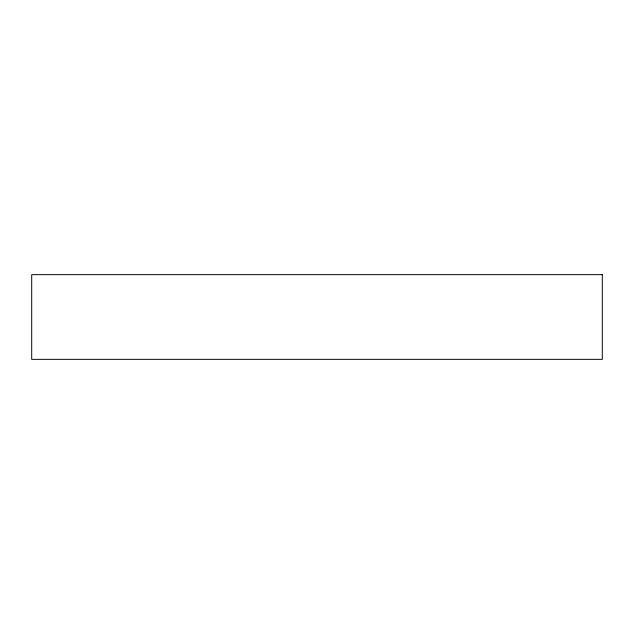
<?xml version="1.0" encoding="UTF-8"?>
<svg xmlns="http://www.w3.org/2000/svg" width="634" height="634" viewBox="0 0 634 634"><rect width="100%" height="100%" fill="white"/><g stroke="black" fill="none" stroke-linecap="round" stroke-linejoin="round"><path stroke-width="0.95" d="M602.3 274.649L31.7 274.649L31.7 359.351L602.3 359.351L602.3 274.649"/></g></svg>
